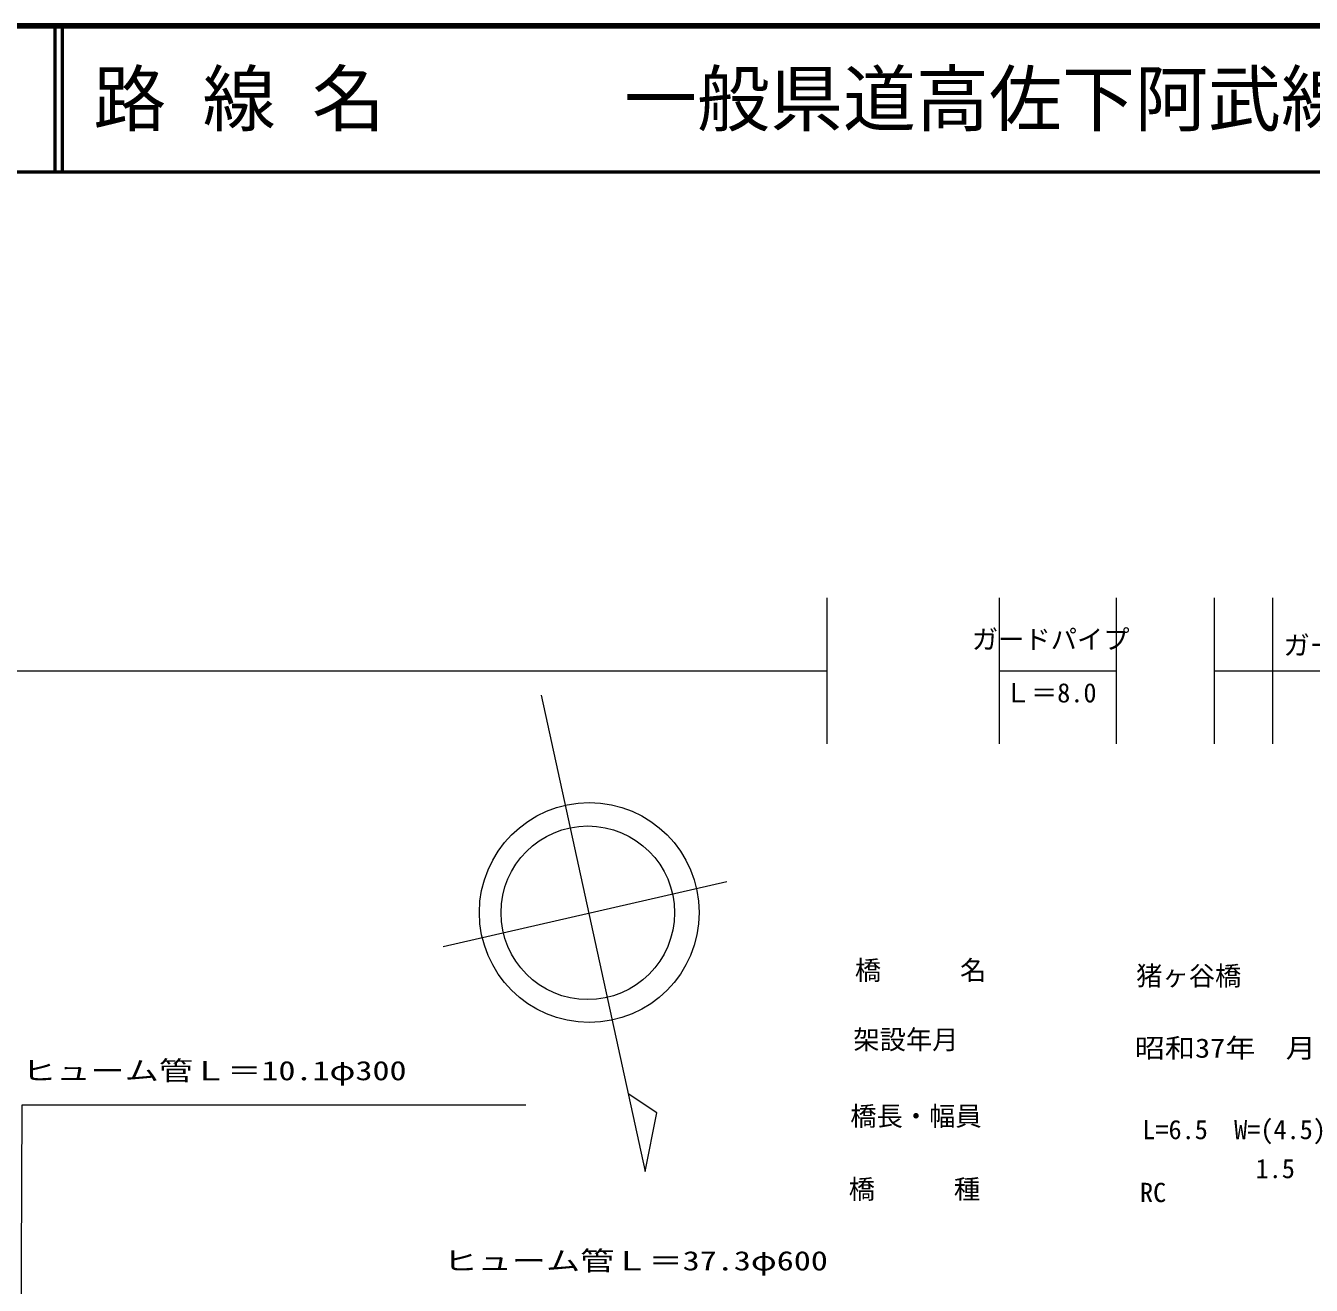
# Model space of a CAD drawing. Units: millimetres, scale not verified. Extents: x 40000 to 680000, y 20000 to 380000.
# Drawn here: x 175754 to 263816, y 293744 to 380000 of the extents above; entities that cross this region are included whole.
import ezdxf
from ezdxf.enums import TextEntityAlignment as Align

# ---------------------------------------------------------------- set-up
doc = ezdxf.new("R2010")
doc.units = ezdxf.units.MM
doc.header["$LTSCALE"] = 1000
for name, color, linetype, lineweight in [('M-BGD-RSTR', 7, 'Continuous', 13), ('M-TTL', 2, 'Continuous', 140), ('M-TTL-LINE', 7, 'Continuous', 50)]:
    doc.layers.add(name, color=color, linetype=linetype, lineweight=lineweight)
doc.layers.add('M-TTL-TXT', color=7, linetype='Continuous')
doc.styles.add('ＭＳ ゴシック', font='')
doc.styles.get('ＭＳ ゴシック').set_extended_font_data('MS Gothic')

msp = doc.modelspace()

# ---------------------------------------------------------------- linework, layer by layer
at = {"layer": 'M-BGD-RSTR'}
for p, q in [((230658, 330821), (230658, 340821)), ((242468, 330821), (242468, 340821)), ((250468, 330821), (250468, 340821)), ((257188, 330821), (257188, 340821)), ((261188, 330821), (261188, 340821)), ((77674, 335821), (230658, 335821)), ((242468, 335821), (250468, 335821)), ((257188, 335821), (282763, 335821)), ((211057, 334166), (218187, 301527)), ((204342, 316944), (223780, 321395)), ((218983, 305565), (217023, 306856)), ((218187, 301527), (218983, 305565))]:
    msp.add_line(p, q, dxfattribs=at)
msp.add_lwpolyline([(175352, 268302), (175512, 306104), (210012, 306104)], dxfattribs=at)
for centre, radius in [((214361, 319269), 7528), ((214256, 319254), 5944)]:
    msp.add_circle(centre, radius, dxfattribs=at)
at = {"layer": 'M-TTL'}
msp.add_line((680000, 380000), (40000, 380000), dxfattribs=at)
at = {"layer": 'M-TTL-LINE'}
for p, q in [((177750, 380000), (177750, 370000)), ((178250, 380000), (178250, 370000)), ((40000, 370000), (680000, 370000))]:
    msp.add_line(p, q, dxfattribs=at)

# ---------------------------------------------------------------- texts
at = {"layer": 'M-BGD-RSTR', "style": 'ＭＳ ゴシック'}
for s, p in [('ガードパイプ', (240564, 338641)), ('ガードパイプ', (261908, 338233)), ('Ｌ＝8.0', (242811, 334979)), ('橋\u3000\u3000\u3000名', (232552, 315978)), ('猪ヶ谷橋', (251820, 315596)), ('架設年月', (232447, 311227)), ('橋長・幅員', (232236, 305989)), ('L=6.5\u3000W=(4.5)', (252241, 305068)), ('1.5', (260000, 302398)), ('橋\u3000\u3000\u3000種', (232131, 300988)), ('RC', (252081, 300761))]:
    msp.add_text(s, height=1320, dxfattribs=at).set_placement(p, align=Align.TOP_LEFT)
for s, width, p in [('昭和37年\u3000月', 1.15, (251714, 310648)), ('ヒューム管Ｌ＝10.1φ300', 1.3, (175512, 309104)), ('ヒューム管Ｌ＝37.3φ600', 1.3, (204372, 296084))]:
    msp.add_text(s, height=1320, dxfattribs=dict(at, width=width)).set_placement(p, align=Align.TOP_LEFT)
at = {"layer": 'M-TTL-TXT', "style": 'ＭＳ ゴシック'}
for s, p in [('路 線 名', (180380, 375000)), ('一般県道高佐下阿武線', (216734, 375000))]:
    msp.add_text(s, height=3666, dxfattribs=at).set_placement(p, align=Align.MIDDLE_LEFT)

doc.saveas('drawing.dxf')
